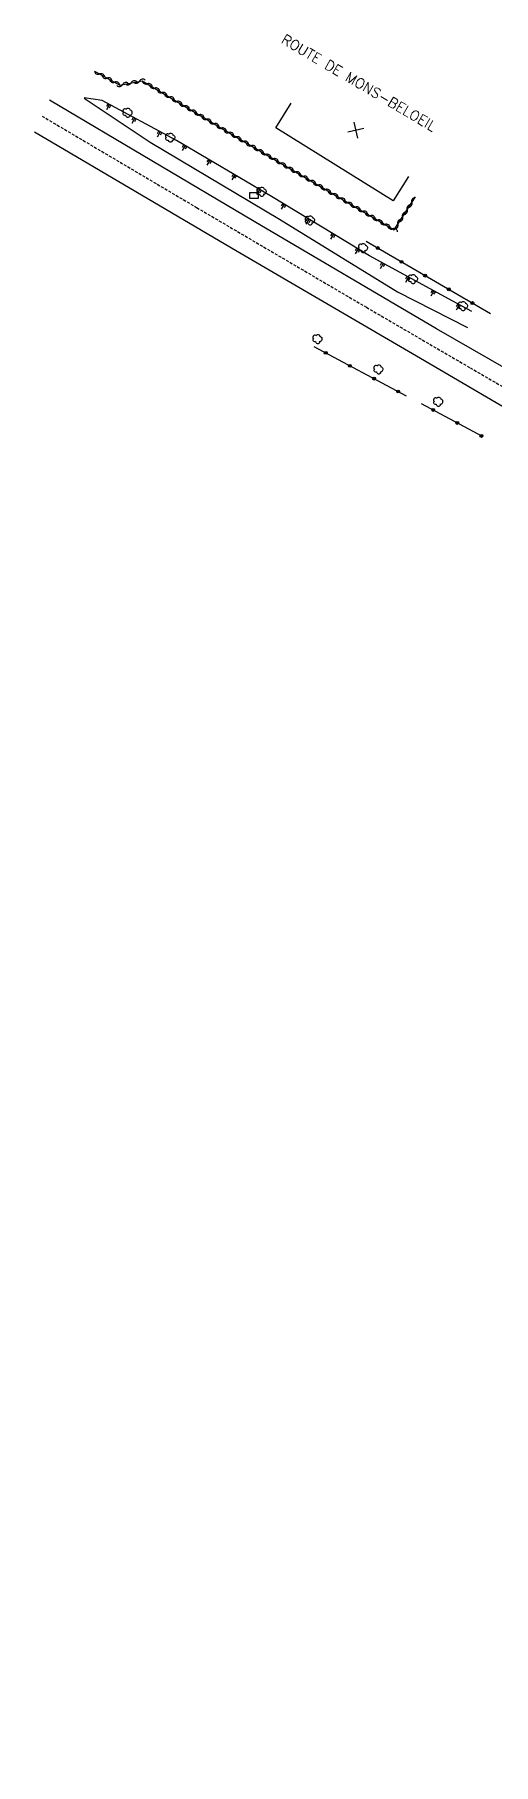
# Model space of a CAD drawing. Header units: millimetres. Extents: x 111000 to 112001, y 129999 to 131000.
# Drawn here: x 111297.1 to 111376.8, y 130543.3 to 130844 of the extents above; entities that cross this region are included whole.
import ezdxf
from ezdxf.enums import TextEntityAlignment as Align

# ---------------------------------------------------------------- set-up
doc = ezdxf.new("R2010")
doc.units = ezdxf.units.MM
doc.linetypes.add('DASHED', pattern=[0.75, 0.5, -0.25])
doc.layers.get('0').update_dxf_attribs({"linetype": 'CONTINUOUS'})
for name, color, linetype in [('W0001', 6, 'DASHED'), ('W0008', 7, 'CONTINUOUS'), ('W0100', 7, 'CONTINUOUS'), ('W0211', 2, 'CONTINUOUS'), ('W0300', 7, 'CONTINUOUS'), ('W0310', 3, 'CONTINUOUS'), ('W0322', 7, 'CONTINUOUS'), ('W0989', 7, 'CONTINUOUS'), ('W0991', 7, 'CONTINUOUS'), ('W1471', 7, 'CONTINUOUS')]:
    doc.layers.add(name, color=color, linetype=linetype)
doc.styles.get("Standard").update_dxf_attribs({"font": 'romans.shx', "width": 0.85})

# ---------------------------------------------------------------- blocks, each defined once
blk = doc.blocks.new('T300')
for p, q in [((-0.8, 0.51), (-0.86, 0.34)), ((-0.86, 0.34), (-0.86, 0.17)), ((-0.86, 0.17), (-0.74, 0.06)), ((-0.69, 0.63), (-0.8, 0.51)), ((-0.8, -0.06), (-0.74, 0.06)), ((-0.74, 0.06), (-0.69, 0.11)), ((-0.57, 0.69), (-0.69, 0.63)), ((-0.46, 0.69), (-0.57, 0.69)), ((-0.29, 0.63), (-0.46, 0.69)), ((-0.29, 0.63), (-0.17, 0.74)), ((-0.23, 0.57), (-0.29, 0.63)), ((-0.17, 0.74), (-0.06, 0.8)), ((-0.06, 0.8), (0.06, 0.8)), ((0.06, 0.8), (0.23, 0.74)), ((0.23, 0.74), (0.34, 0.63)), ((0.34, 0.63), (0.4, 0.51)), ((0.46, 0.46), (0.34, 0.46)), ((0.4, 0.51), (0.4, 0.46)), ((0.57, 0.4), (0.46, 0.46)), ((0.57, 0.4), (0.69, 0.29)), ((0.69, 0.29), (0.74, 0.17)), ((0.74, 0.06), (0.69, -0.17)), ((0.74, 0.17), (0.74, 0.06)), ((-0.8, -0.17), (-0.8, -0.06)), ((-0.8, -0.23), (-0.8, -0.17)), ((-0.74, -0.34), (-0.8, -0.23)), ((-0.69, -0.4), (-0.74, -0.34)), ((-0.51, -0.46), (-0.69, -0.4)), ((-0.4, -0.46), (-0.51, -0.46)), ((-0.4, -0.46), (-0.34, -0.46)), ((-0.34, -0.46), (-0.34, -0.4)), ((-0.34, -0.51), (-0.34, -0.46)), ((-0.29, -0.63), (-0.34, -0.51)), ((-0.17, -0.74), (-0.29, -0.63)), ((-0.06, -0.8), (-0.17, -0.74)), ((0.06, -0.8), (-0.06, -0.8)), ((0.17, -0.74), (0.06, -0.8)), ((0.23, -0.69), (0.17, -0.74)), ((0.29, -0.46), (0.23, -0.46)), ((0.29, -0.63), (0.23, -0.69)), ((0.46, -0.4), (0.29, -0.46)), ((0.34, -0.51), (0.29, -0.63)), ((0.34, -0.51), (0.34, -0.46)), ((0.57, -0.34), (0.46, -0.4)), ((0.63, -0.29), (0.57, -0.34)), ((0.69, -0.17), (0.63, -0.29))]:
    blk.add_line(p, q)
blk = doc.blocks.new('T1471')
at = {"color": 0, "linetype": 'Continuous', "flags": 128}
blk.add_lwpolyline([(-0.75, -0.5), (-0.75, 0.5), (0.75, 0.5), (0.75, -0.5), (-0.75, -0.5)], dxfattribs=at)
blk = doc.blocks.new('t991o')
at = {"color": 0, "linetype": 'Continuous'}
for p, q in [((-1, 1), (1, -1)), ((-1, -1), (1, 1))]:
    blk.add_line(p, q, dxfattribs=at)
blk = doc.blocks.new('t322o')
at = {"color": 0, "linetype": 'Continuous'}
for radius in [0.25, 0.15]:
    blk.add_circle((0, 0), radius, dxfattribs=at)
blk = doc.blocks.new('t310o')
at = {"color": 0, "linetype": 'Continuous'}
for centre, start, end in [((-0.5, 0.38), 216.8699, 323.1304), ((0.5, -0.37), 36.8699, 143.1303)]:
    blk.add_arc(centre, 0.625, start, end, dxfattribs=at)
blk = doc.blocks.new('t211o')
at = {"color": 0, "linetype": 'Continuous'}
for p, q in [((-0.29, 0.5), (-0.29, 0)), ((0, 1), (0, 0)), ((0.29, 0.5), (0.29, 0))]:
    blk.add_line(p, q, dxfattribs=at)

msp = doc.modelspace()

# ---------------------------------------------------------------- linework, layer by layer
at = {"layer": 'W0001'}
msp.add_lwpolyline([(111298.4, 130829.82), (111325.24, 130813.92), (111354.71, 130796.59), (111372.73, 130786.07), (111411.85, 130763.39), (111425.87, 130756.03), (111438.29, 130747.96), (111471.14, 130728.4), (111530.12, 130693.28), (111573.06, 130667.78), (111601.28, 130651.4), (111620.55, 130641.31), (111636.88, 130634.11), (111663.59, 130622.41), (111688.77, 130610.89), (111705.38, 130603.27), (111731.24, 130591.25), (111763.09, 130576.46), (111796.48, 130560.87), (111815.14, 130551.81), (111829.8, 130543.33)], dxfattribs=at)
at = {"layer": 'W0008'}
for points in [[(111414.78, 130765.27), (111388.34, 130780.48), (111366.91, 130792.83), (111335.25, 130811.47), (111299.7, 130832.6)], [(111466.76, 130727.6), (111410.97, 130760.33), (111384.68, 130775.65), (111364.09, 130787.69), (111332.27, 130806.29), (111297.1, 130827.03)]]:
    msp.add_lwpolyline(points, dxfattribs=at)
at = {"layer": 'W0100'}
msp.add_lwpolyline([(111362.01, 130819.31), (111359.36, 130815.07), (111339, 130827.8), (111341.66, 130832.04)], dxfattribs=at)
at = {"layer": 'W0211'}
for points in [[(111305.71, 130832.94), (111317.17, 130825.29), (111339.62, 130811.9), (111360.09, 130799.28), (111372.3, 130793.05)], [(111373.02, 130795.84), (111355.26, 130805.55), (111338.26, 130815.84), (111321.73, 130825.6), (111308.82, 130832.54), (111305.71, 130832.97)]]:
    msp.add_lwpolyline(points, dxfattribs=at)
at = {"layer": 'W0310'}
msp.add_lwpolyline([(111307.49, 130837.61), (111311.9, 130835.22), (111315.77, 130835.97), (111331.88, 130826.32), (111359.54, 130810.04), (111363.24, 130815.79)], dxfattribs=at)
at = {"layer": 'W0322'}
for p, q in [((111354.65, 130808.07), (111376.24, 130795.5)), ((111345.57, 130789.77), (111361.63, 130781.21)), ((111364.23, 130779.86), (111374.93, 130774.1))]:
    msp.add_line(p, q, dxfattribs=at)

# ---------------------------------------------------------------- block references
at = {"layer": 'W0211'}
for p, rotation in [((111310.11, 130831.84), 151.7401373218372), ((111314.51, 130829.47), 151.7401373218372), ((111318.92, 130827.11), 151.7401373218372), ((111323.29, 130824.68), 149.4535469860934), ((111327.59, 130822.13), 149.4535469860934), ((111331.9, 130819.59), 149.4535469860934), ((111336.2, 130817.05), 149.4535469860934), ((111340.5, 130814.49), 148.8129050074834), ((111344.77, 130811.9), 148.8129050074834), ((111349.05, 130809.31), 148.8129050074834), ((111353.33, 130806.72), 148.8129050074834), ((111357.66, 130804.23), 151.3380530892034), ((111362.05, 130801.84), 151.3380530892034), ((111366.44, 130799.44), 151.3380530892034), ((111370.83, 130797.04), 151.3380530892034)]:
    msp.add_blockref('t211o', p, dxfattribs=dict(at, rotation=rotation))
at = {"layer": 'W0300'}
for p in [(111313.27, 130830.4), (111320.7, 130826.06), (111336.57, 130816.65), (111344.95, 130811.68), (111354.18, 130806.86), (111362.84, 130801.47), (111371.51, 130796.77), (111346.26, 130791.04), (111356.85, 130785.78), (111367.22, 130780.15)]:
    msp.add_blockref('T300', p, dxfattribs=at)
at = {"layer": 'W0310'}
for p, rotation in [((111308.37, 130837.13), 331.5154691332765), ((111309.69, 130836.41), 331.5154691332765), ((111311.01, 130835.7), 331.5154691332765), ((111313.85, 130835.6), 10.94543539115764), ((111315.32, 130835.88), 10.94543539115764), ((111316.67, 130835.43), 329.0829151941535), ((111312.38, 130835.31), 10.94543539115764), ((111317.96, 130834.66), 329.0829151941535), ((111319.24, 130833.89), 329.0829151941535), ((111320.53, 130833.12), 329.0829151941535), ((111321.82, 130832.35), 329.0829151941535), ((111323.1, 130831.58), 329.0829151941535), ((111324.39, 130830.8), 329.0829151941535), ((111325.68, 130830.04), 329.0829151941535), ((111326.96, 130829.26), 329.0829151941535), ((111328.25, 130828.49), 329.0829151941535), ((111329.54, 130827.72), 329.0829151941535), ((111330.82, 130826.95), 329.0829151941535), ((111332.11, 130826.18), 329.5287735199114), ((111333.4, 130825.42), 329.5287735199114), ((111334.7, 130824.66), 329.5287735199114), ((111335.99, 130823.9), 329.5287735199114), ((111337.28, 130823.14), 329.5287735199114), ((111338.58, 130822.38), 329.5287735199114), ((111339.87, 130821.62), 329.5287735199114), ((111341.16, 130820.86), 329.5287735199114), ((111342.45, 130820.1), 329.5287735199114), ((111343.75, 130819.34), 329.5287735199114), ((111345.04, 130818.58), 329.5287735199114), ((111346.33, 130817.82), 329.5287735199114), ((111347.63, 130817.05), 329.5287735199114), ((111348.92, 130816.29), 329.5287735199114), ((111350.21, 130815.53), 329.5287735199114), ((111351.5, 130814.77), 329.5287735199114), ((111362.61, 130814.81), 57.24760484216959), ((111352.8, 130814.01), 329.5287735199114), ((111354.09, 130813.25), 329.5287735199114), ((111355.38, 130812.49), 329.5287735199114), ((111356.68, 130811.73), 329.5287735199114), ((111360.18, 130811.03), 57.24760484216959), ((111360.99, 130812.29), 57.24760484216959), ((111361.8, 130813.55), 57.24760484216959), ((111357.97, 130810.97), 329.5287735199114), ((111359.26, 130810.21), 329.5287735199114)]:
    msp.add_blockref('t310o', p, dxfattribs=dict(at, rotation=rotation))
at = {"layer": 'W0322'}
for p, rotation in [((111356.71, 130806.88), 329.7776133575142), ((111360.81, 130804.49), 329.7776133575142), ((111364.91, 130802.1), 329.7776133575142), ((111369.02, 130799.71), 329.7776133575142), ((111373.12, 130797.32), 329.7776133575142), ((111347.66, 130788.66), 331.934104715501), ((111351.85, 130786.42), 331.934104715501), ((111356.05, 130784.19), 331.934104715501), ((111360.24, 130781.95), 331.934104715501), ((111366.32, 130778.74), 331.7161399984084), ((111370.5, 130776.48), 331.7161399984084), ((111374.68, 130774.23), 331.7161399984084)]:
    msp.add_blockref('t322o', p, dxfattribs=dict(at, rotation=rotation))
at = {"layer": 'W0991', "rotation": 147.9794824208781}
msp.add_blockref('t991o', (111352.9, 130827.37), dxfattribs=at)
at = {"layer": 'W1471'}
msp.add_blockref('T1471', (111335.2, 130816.01), dxfattribs=at)

# ---------------------------------------------------------------- texts
at = {"layer": 'W0989'}
msp.add_text('ROUTE DE MONS-BELOEIL', height=1.75, rotation=329.5288, dxfattribs=at).set_placement((111353.44, 130835.6), align=Align.MIDDLE)

doc.saveas('drawing.dxf')
